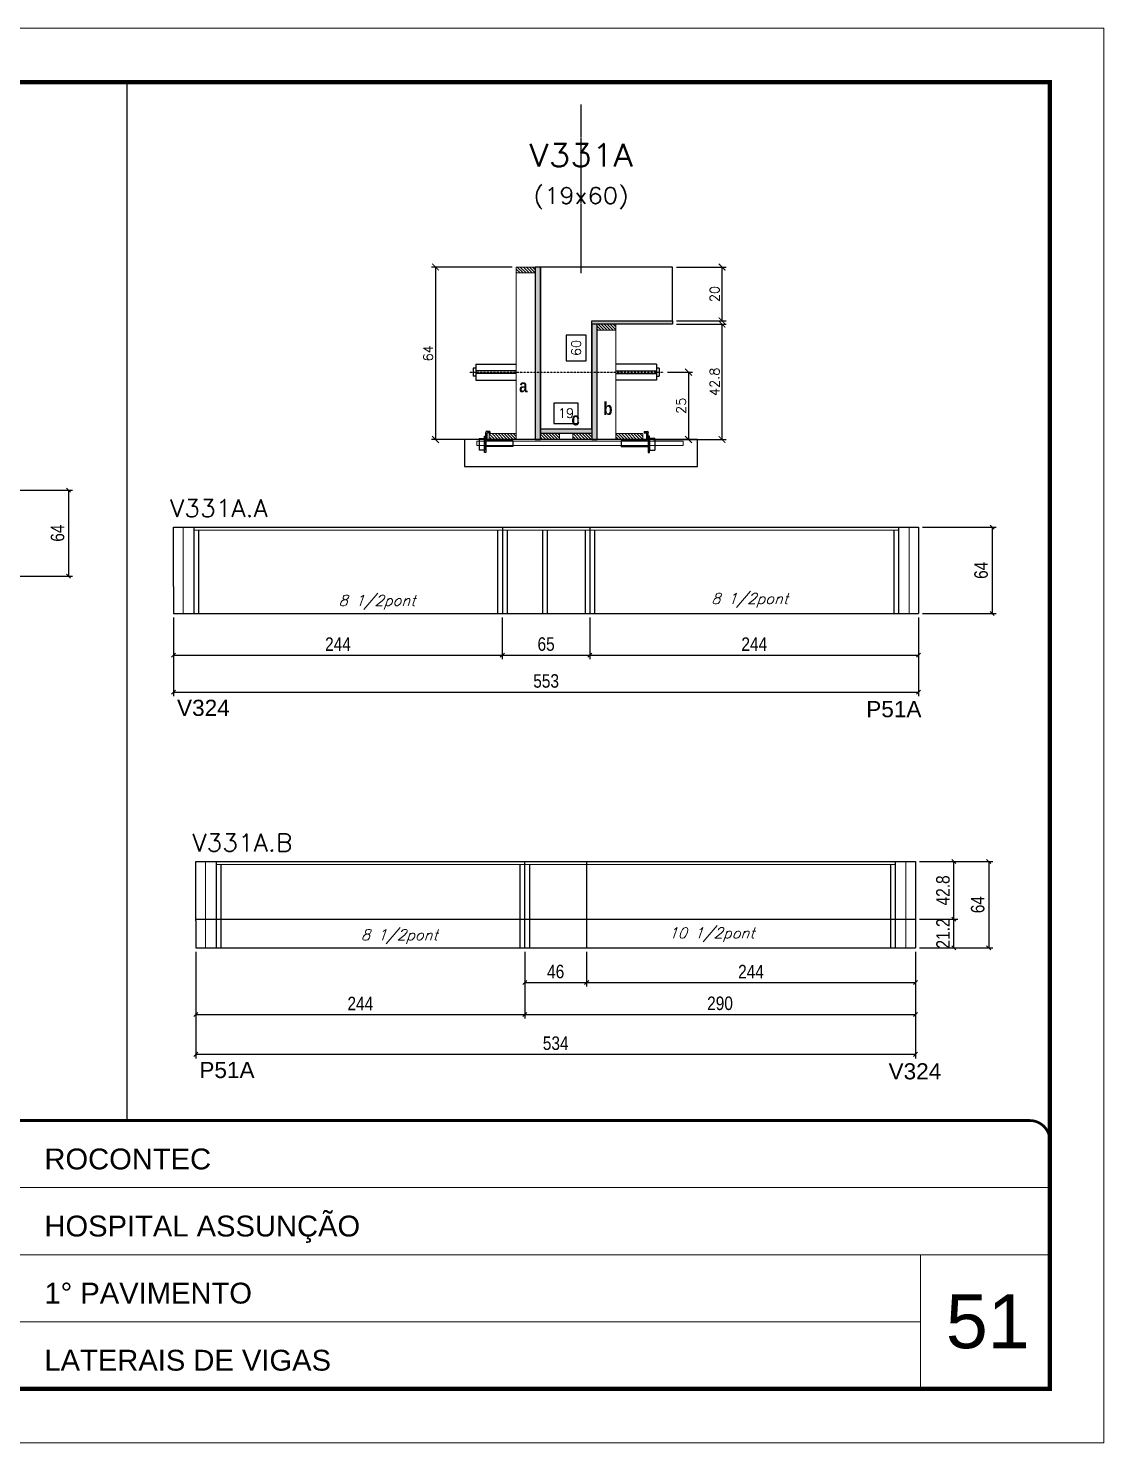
# Model space of a CAD drawing. Extents: x 137137 to 143418, y 10464 to 34486.
# Drawn here: x 140994 to 141792, y 19653 to 20703 of the extents above; entities that cross this region are included whole.
import ezdxf
from ezdxf.enums import TextEntityAlignment as Align

# ---------------------------------------------------------------- set-up
doc = ezdxf.new("R2010")
doc.units = 0
for name, pattern in [('CONTINUO', [0]), ('DASHED', [0.75, 0.5, -0.25]), ('HIDDEN', [0.375, 0.25, -0.125])]:
    doc.linetypes.add(name, pattern=pattern)
for name, color, linetype in [('5', 5, 'Continuous'), ('barrote', 251, 'Continuous'), ('COTA', 241, 'Continuous'), ('Cota Seção (2x)', 4, 'Continuous'), ('detalhes', 4, 'Continuous'), ('Painéis', 200, 'Continuous'), ('presilha', 1, 'Continuous'), ('SARR_3.5x7', 81, 'Continuous'), ('TENSOR', 3, 'Continuous'), ('texto', 7, 'Continuous'), ('Texto de Titulo', 7, 'Continuous'), ('Texto Qtd Sarr', 242, 'Continuous')]:
    doc.layers.add(name, color=color, linetype=linetype)
for name, color, linetype, lineweight in [('CARIMBO', 255, 'Continuous', 9), ('CONCRETO', 251, 'Continuous', 25), ('Folhas', 255, 'Continuous', 9), ('Hachura', 251, 'Continuous', 9), ('Madeira', 126, 'Continuous', 18), ('Sarr 2.2x7', 40, 'Continuous', 9), ('SARRAFO DE PRESSAO', 251, 'DASHED', 9), ('SCO-___-LAJ', 2, 'Continuous', 0), ('Texto Seção', 7, 'Continuous', 15)]:
    doc.layers.add(name, color=color, linetype=linetype, lineweight=lineweight)
doc.styles.add('ARIAL', font='arial.ttf')
doc.styles.add('COTA TECNICA', font='techl___.ttf', dxfattribs={"height": 10})
doc.styles.add('REGUA-120', font='ROMANS.shx', dxfattribs={"height": 15})
doc.styles.add('Romans', font='romans.shx')
doc.styles.get("Standard").update_dxf_attribs({"font": 'arial.ttf'})
doc.styles.add('TECNICA', font='techb___.ttf', dxfattribs={"height": 10})
doc.dimstyles.new('Cota Seção (2x)', dxfattribs={"dimtxt": 7, "dimasz": 5, "dimexe": 3, "dimexo": 3, "dimgap": 2, "dimtad": 3, "dimdec": 1, "dimlfac": 0.5, "dimzin": 12, "dimdsep": 46, "dimtxsty": 'Romans', "dimblk": 'ARCHTICK', "dimcen": 0, "dimclrd": 4, "dimclre": 4, "dimclrt": 1, "dimadec": 1, "dimazin": 3, "dimtfac": 1, "dimtdec": 1, "dimtmove": 0, "dimatfit": 3, "dimldrblk": 'OBLIQUE', "dimfxl": 1, "dimtolj": 1, "dimtzin": 12, "dimarcsym": 0})
doc.dimstyles.new('Cota Seção interna', dxfattribs={"dimtxt": 7, "dimasz": 6, "dimexe": 0.18, "dimexo": 2, "dimgap": -4, "dimtad": 3, "dimdec": 1, "dimlfac": 0.5, "dimzin": 12, "dimdsep": 46, "dimtxsty": 'Romans', "dimblk": 'ARCHTICK', "dimcen": 0.09, "dimse1": 1, "dimse2": 1, "dimsd1": 1, "dimsd2": 1, "dimclrd": 180, "dimclre": 5, "dimclrt": 1, "dimadec": 0, "dimazin": 3, "dimtfac": 1, "dimtdec": 1, "dimtofl": 0, "dimtmove": 0, "dimatfit": 3, "dimldrblk": 'ARCHTICK', "dimfxl": 1, "dimtolj": 1, "dimtzin": 0, "dimarcsym": 0})
doc.dimstyles.new('PAINEL', dxfattribs={"dimtxt": 10, "dimasz": 3, "dimexe": 3, "dimexo": 3, "dimgap": 3, "dimtad": 1, "dimdec": 1, "dimzin": 12, "dimdsep": 46, "dimtxsty": 'COTA TECNICA', "dimblk1": 'OBLIQUE', "dimblk2": 'OBLIQUE', "dimsah": 1, "dimcen": 0.9, "dimclrd": 4, "dimclre": 4, "dimclrt": 240, "dimadec": 1, "dimazin": 3, "dimtfac": 1, "dimtdec": 1, "dimtmove": 0, "dimatfit": 3, "dimfxl": 1, "dimtolj": 1, "dimtzin": 12, "dimarcsym": 0})

# ---------------------------------------------------------------- blocks, each defined once
blk = doc.blocks.new('9999999999')
at = {"color": 30, "linetype": 'CONTINUO'}
for p, q in [((98564.6, 34379.6), (99584, 34379.6)), ((98564.6, 34329.8), (99488, 34329.8)), ((99584, 34329.8), (99488, 34329.8)), ((99488, 34329.8), (99488, 34230.2)), ((98564.6, 34280), (99488, 34280))]:
    blk.add_line(p, q, dxfattribs=at)
at = {"color": 30, "linetype": 'CONTINUO', "const_width": 2}
blk.add_lwpolyline([(99584, 34230.2), (99584, 34414.4, 0.414214), (99569, 34429.4), (98229, 34429.4, 0.414214), (98214, 34414.4), (98214, 34245.2, 0.414214), (98229, 34230.2), (99584, 34230.2)], format="xyb", dxfattribs=at)
at = {"layer": 'Folhas'}
blk.add_lwpolyline([(98139, 34190.2), (99624, 34190.2), (99624, 35240.2), (98139, 35240.2)], close=True, dxfattribs=at)
at = {"layer": 'Folhas', "color": 30, "const_width": 3}
blk.add_lwpolyline([(98214, 34230.2), (99584, 34230.2), (99584, 35200.2), (98214, 35200.2)], close=True, dxfattribs=at)
at = {"color": 7, "linetype": 'Continuous', "ltscale": 5, "style": 'ARIAL'}
for s, height, p in [('ROCONTEC', 15.48, (98837.7, 34393.1)), ('HOSPITAL ASSUNÇÃO', 15.483, (98837.7, 34343.3)), ('1° PAVIMENTO', 15.483, (98837.7, 34293.5)), ('LATERAIS DE VIGAS', 15.483, (98837.7, 34243.7))]:
    blk.add_text(s, height=height, dxfattribs=at).set_placement(p)
blk = doc.blocks.new('_Oblique')
at = {"color": 0, "linetype": 'ByBlock', "lineweight": -2}
blk.add_line((-0.5, -0.5), (0.5, 0.5), dxfattribs=at)
blk = doc.blocks.new('*D1456')
at = {"layer": 'COTA', "color": 4, "lineweight": -2, "ltscale": 25, "transparency": 16777216}
for p, q in [((140972.4, 20360.1), (141026.9, 20360.1)), ((141023.9, 20360.1), (141023.9, 20296.1)), ((140972.4, 20296.1), (141026.9, 20296.1))]:
    blk.add_line(p, q, dxfattribs=at)
at = {"layer": 'Defpoints', "color": 0, "ltscale": 25, "transparency": 16777216}
for p in [(140969.4, 20360.1), (140969.4, 20296.1), (141023.9, 20296.1)]:
    blk.add_point(p, dxfattribs=at)
at = {"layer": 'COTA', "color": 4, "lineweight": -2, "ltscale": 25, "transparency": 16777216, "xscale": 3, "yscale": 3, "zscale": 3}
for p, rotation in [((141023.9, 20360.1), 90), ((141023.9, 20296.1), 270)]:
    blk.add_blockref('_Oblique', p, dxfattribs=dict(at, rotation=rotation))
at = {"layer": 'COTA', "color": 240, "ltscale": 25, "transparency": 16777216, "insert": (141015.8, 20328.1), "char_height": 10, "attachment_point": 5, "rotation": 90, "style": 'COTA TECNICA'}
blk.add_mtext('\\A1;64', dxfattribs=at)
blk = doc.blocks.new('_ArchTick')
at = {"color": 0, "linetype": 'ByBlock', "const_width": 0.15}
blk.add_lwpolyline([(-0.5, -0.5), (0.5, 0.5)], dxfattribs=at)
blk = doc.blocks.new('*D1435')
at = {"layer": 'COTA', "color": 4, "lineweight": -2, "transparency": 16777216}
for p, q in [((141475.2, 20483.2), (141512, 20483.2)), ((141509, 20397.6), (141509, 20483.2)), ((141457.6, 20397.6), (141512, 20397.6))]:
    blk.add_line(p, q, dxfattribs=at)
at = {"layer": 'Defpoints', "color": 0, "transparency": 16777216}
for p in [(141472.2, 20483.2), (141509, 20483.2), (141454.6, 20397.6)]:
    blk.add_point(p, dxfattribs=at)
at = {"layer": 'COTA', "color": 4, "lineweight": -2, "transparency": 16777216, "xscale": 5, "yscale": 5, "zscale": 5}
for p, rotation in [((141509, 20483.2), 90), ((141509, 20397.6), 270)]:
    blk.add_blockref('_ArchTick', p, dxfattribs=dict(at, rotation=rotation))
at = {"layer": 'COTA', "color": 1, "transparency": 16777216, "insert": (141503.5, 20440.4), "char_height": 7, "attachment_point": 5, "rotation": 90, "style": 'Romans'}
blk.add_mtext('\\A1;42.8', dxfattribs=at)
blk = doc.blocks.new('*D1436')
at = {"layer": 'COTA', "color": 4, "lineweight": -2, "transparency": 16777216}
for p, q in [((141475.2, 20525.6), (141512, 20525.6)), ((141509, 20485.6), (141509, 20525.6)), ((141475.2, 20485.6), (141512, 20485.6))]:
    blk.add_line(p, q, dxfattribs=at)
at = {"layer": 'Defpoints', "color": 0, "transparency": 16777216}
for p in [(141472.2, 20525.6), (141509, 20525.6), (141472.2, 20485.6)]:
    blk.add_point(p, dxfattribs=at)
at = {"layer": 'COTA', "color": 4, "lineweight": -2, "transparency": 16777216, "xscale": 5, "yscale": 5, "zscale": 5}
for p, rotation in [((141509, 20525.6), 90), ((141509, 20485.6), 270)]:
    blk.add_blockref('_ArchTick', p, dxfattribs=dict(at, rotation=rotation))
at = {"layer": 'COTA', "color": 1, "transparency": 16777216, "insert": (141503.5, 20505.6), "char_height": 7, "attachment_point": 5, "rotation": 90, "style": 'Romans'}
blk.add_mtext('\\A1;20', dxfattribs=at)
blk = doc.blocks.new('*D1437')
at = {"layer": 'Cota Seção (2x)', "color": 180, "lineweight": -2, "transparency": 16777216}
for p, q in [((141408.2, 20475.1), (141393.2, 20475.1)), ((141393.2, 20475.1), (141393.2, 20456.1)), ((141408.2, 20456.1), (141408.2, 20475.1)), ((141393.2, 20456.1), (141408.2, 20456.1))]:
    blk.add_line(p, q, dxfattribs=at)
at = {"layer": 'Defpoints', "color": 0, "transparency": 16777216}
for p in [(141412.2, 20525.6), (141412.2, 20525.6), (141412.2, 20405.6)]:
    blk.add_point(p, dxfattribs=at)
at = {"layer": 'Cota Seção (2x)', "color": 1, "transparency": 16777216, "insert": (141400.7, 20465.6), "char_height": 7, "attachment_point": 5, "rotation": 90, "style": 'Romans'}
blk.add_mtext('\\A1;60', dxfattribs=at)
blk = doc.blocks.new('PRESILHA METÁLICA 1')
at = {"layer": 'presilha'}
for p, q in [((7.5, 10.6), (7.5, 19.9)), ((12, 21), (8.6, 21)), ((9, 11.6), (9, 18.9)), ((12, 19.5), (9.6, 19.5)), ((12, 21), (12, 19.5)), ((0, 13), (6, 13)), ((0, 13), (0, 0)), ((6, 0), (0, 0)), ((6, 15.5), (7.5, 15.5)), ((6, -2.5), (6, 15.5)), ((6, 13), (6, 0)), ((7.5, 15.5), (7.5, -2.5)), ((37.5, 4.1), (7.5, 4.1)), ((37.5, 11), (9.6, 11)), ((37.5, 11), (37.5, 4.1)), ((7.5, -2.5), (6, -2.5))]:
    blk.add_line(p, q, dxfattribs=at)
for centre, radius, start, end in [((8.6, 19.9), 1.14, 90, 180), ((9.6, 18.9), 0.57, 90, 180), ((9.6, 11.6), 0.57, 180, 270)]:
    blk.add_arc(centre, radius, start, end, dxfattribs=at)
blk = doc.blocks.new('*D1438')
at = {"layer": 'Cota Seção (2x)', "color": 180, "lineweight": -2, "transparency": 16777216}
for p, q in [((141402.2, 20424.6), (141384.2, 20424.6)), ((141384.2, 20424.6), (141384.2, 20409.6)), ((141402.2, 20409.6), (141402.2, 20424.6)), ((141384.2, 20409.6), (141402.2, 20409.6))]:
    blk.add_line(p, q, dxfattribs=at)
at = {"layer": 'Defpoints', "color": 0, "transparency": 16777216}
for p in [(141412.2, 20405.6), (141374.2, 20397.6), (141412.2, 20397.6)]:
    blk.add_point(p, dxfattribs=at)
at = {"layer": 'Cota Seção (2x)', "color": 1, "transparency": 16777216, "insert": (141393.2, 20417.1), "char_height": 7, "attachment_point": 5, "style": 'Romans'}
blk.add_mtext('\\A1;19', dxfattribs=at)
blk = doc.blocks.new('*D1439')
at = {"layer": 'COTA', "color": 4, "lineweight": -2, "transparency": 16777216}
for p, q in [((141353.2, 20525.6), (141293.3, 20525.6)), ((141296.3, 20525.6), (141296.3, 20397.6)), ((141353.2, 20397.6), (141293.3, 20397.6))]:
    blk.add_line(p, q, dxfattribs=at)
at = {"layer": 'Defpoints', "color": 0, "transparency": 16777216}
for p in [(141356.2, 20525.6), (141296.3, 20397.6), (141356.2, 20397.6)]:
    blk.add_point(p, dxfattribs=at)
at = {"layer": 'COTA', "color": 4, "lineweight": -2, "transparency": 16777216, "xscale": 5, "yscale": 5, "zscale": 5}
for p, rotation in [((141296.3, 20525.6), 90), ((141296.3, 20397.6), 270)]:
    blk.add_blockref('_ArchTick', p, dxfattribs=dict(at, rotation=rotation))
at = {"layer": 'COTA', "color": 1, "transparency": 16777216, "insert": (141290.8, 20461.6), "char_height": 7, "attachment_point": 5, "rotation": 90, "style": 'Romans'}
blk.add_mtext('\\A1;64', dxfattribs=at)
blk = doc.blocks.new('*D1440')
at = {"layer": 'COTA', "color": 4, "lineweight": -2, "transparency": 16777216}
for p, q in [((141468.5, 20447.6), (141487.1, 20447.6)), ((141484.1, 20447.6), (141484.1, 20397.6)), ((141468.5, 20397.6), (141487.1, 20397.6))]:
    blk.add_line(p, q, dxfattribs=at)
at = {"layer": 'Defpoints', "color": 0, "transparency": 16777216}
for p in [(141465.5, 20447.6), (141465.5, 20397.6), (141484.1, 20397.6)]:
    blk.add_point(p, dxfattribs=at)
at = {"layer": 'COTA', "color": 4, "lineweight": -2, "transparency": 16777216, "xscale": 5, "yscale": 5, "zscale": 5}
for p, rotation in [((141484.1, 20447.6), 90), ((141484.1, 20397.6), 270)]:
    blk.add_blockref('_ArchTick', p, dxfattribs=dict(at, rotation=rotation))
at = {"layer": 'COTA', "color": 1, "transparency": 16777216, "insert": (141478.6, 20422.6), "char_height": 7, "attachment_point": 5, "rotation": 90, "style": 'Romans'}
blk.add_mtext('\\A1;25', dxfattribs=at)
blk = doc.blocks.new('titulo1')
at = {"layer": 'Defpoints', "color": 252, "linetype": 'HIDDEN', "ltscale": 2}
blk.add_line((0, 0), (0, 125), dxfattribs=at)
at = {"layer": 'Defpoints', "style": 'Romans', "oblique": 15}
blk.add_attdef('FOLHA', text='', height=10, dxfattribs=at).set_placement((0, 15.6), align=Align.MIDDLE_CENTER)
at = {"layer": 'Texto Qtd Sarr', "color": 3, "style": 'Romans', "oblique": 15}
for tag, height, p in [('TITULO', 17, (0, 71.4)), ('SEÇÃO', 12, (0, 41.5))]:
    blk.add_attdef(tag, text='', height=height, dxfattribs=at).set_placement(p, align=Align.MIDDLE_CENTER)
blk = doc.blocks.new('*D1447')
at = {"layer": 'COTA', "color": 4, "lineweight": -2, "ltscale": 25, "transparency": 16777216}
for p, q in [((141101.9, 20265.5), (141101.9, 20234.6)), ((141345.9, 20265.5), (141345.9, 20234.6)), ((141101.9, 20237.6), (141345.9, 20237.6))]:
    blk.add_line(p, q, dxfattribs=at)
at = {"layer": 'Defpoints', "color": 0, "ltscale": 25, "transparency": 16777216}
for p in [(141101.9, 20268.5), (141345.9, 20268.5), (141345.9, 20237.6)]:
    blk.add_point(p, dxfattribs=at)
at = {"layer": 'COTA', "color": 4, "lineweight": -2, "ltscale": 25, "transparency": 16777216, "xscale": 3, "yscale": 3, "zscale": 3, "rotation": 180}
blk.add_blockref('_Oblique', (141101.9, 20237.6), dxfattribs=at)
at = {"layer": 'COTA', "color": 4, "lineweight": -2, "ltscale": 25, "transparency": 16777216, "xscale": 3, "yscale": 3, "zscale": 3}
blk.add_blockref('_Oblique', (141345.9, 20237.6), dxfattribs=at)
at = {"layer": 'COTA', "color": 240, "ltscale": 25, "transparency": 16777216, "insert": (141223.9, 20245.7), "char_height": 10, "attachment_point": 5, "style": 'COTA TECNICA'}
blk.add_mtext('\\A1;244', dxfattribs=at)
blk = doc.blocks.new('*D1448')
at = {"layer": 'COTA', "color": 4, "lineweight": -2, "ltscale": 25, "transparency": 16777216}
for p, q in [((141410.9, 20265.5), (141410.9, 20234.6)), ((141654.9, 20265.5), (141654.9, 20234.6)), ((141410.9, 20237.6), (141654.9, 20237.6))]:
    blk.add_line(p, q, dxfattribs=at)
at = {"layer": 'Defpoints', "color": 0, "ltscale": 25, "transparency": 16777216}
for p in [(141410.9, 20268.5), (141654.9, 20268.5), (141654.9, 20237.6)]:
    blk.add_point(p, dxfattribs=at)
at = {"layer": 'COTA', "color": 4, "lineweight": -2, "ltscale": 25, "transparency": 16777216, "xscale": 3, "yscale": 3, "zscale": 3, "rotation": 180}
blk.add_blockref('_Oblique', (141410.9, 20237.6), dxfattribs=at)
at = {"layer": 'COTA', "color": 4, "lineweight": -2, "ltscale": 25, "transparency": 16777216, "xscale": 3, "yscale": 3, "zscale": 3}
blk.add_blockref('_Oblique', (141654.9, 20237.6), dxfattribs=at)
at = {"layer": 'COTA', "color": 240, "ltscale": 25, "transparency": 16777216, "insert": (141532.9, 20245.7), "char_height": 10, "attachment_point": 5, "style": 'COTA TECNICA'}
blk.add_mtext('\\A1;244', dxfattribs=at)
blk = doc.blocks.new('*D1449')
at = {"layer": 'COTA', "color": 4, "lineweight": -2, "ltscale": 25, "transparency": 16777216}
for p, q in [((141657.9, 20332.5), (141712.4, 20332.5)), ((141709.4, 20332.5), (141709.4, 20268.5)), ((141657.9, 20268.5), (141712.4, 20268.5))]:
    blk.add_line(p, q, dxfattribs=at)
at = {"layer": 'Defpoints', "color": 0, "ltscale": 25, "transparency": 16777216}
for p in [(141654.9, 20332.5), (141654.9, 20268.5), (141709.4, 20268.5)]:
    blk.add_point(p, dxfattribs=at)
at = {"layer": 'COTA', "color": 4, "lineweight": -2, "ltscale": 25, "transparency": 16777216, "xscale": 3, "yscale": 3, "zscale": 3}
for p, rotation in [((141709.4, 20332.5), 90), ((141709.4, 20268.5), 270)]:
    blk.add_blockref('_Oblique', p, dxfattribs=dict(at, rotation=rotation))
at = {"layer": 'COTA', "color": 240, "ltscale": 25, "transparency": 16777216, "insert": (141701.3, 20300.5), "char_height": 10, "attachment_point": 5, "rotation": 90, "style": 'COTA TECNICA'}
blk.add_mtext('\\A1;64', dxfattribs=at)
blk = doc.blocks.new('*D1430')
at = {"layer": 'COTA', "color": 4, "lineweight": -2, "ltscale": 25, "transparency": 16777216}
for p, q in [((141101.9, 20265.5), (141101.9, 20207)), ((141654.9, 20265.5), (141654.9, 20207)), ((141101.9, 20210), (141654.9, 20210))]:
    blk.add_line(p, q, dxfattribs=at)
at = {"layer": 'Defpoints', "color": 0, "ltscale": 25, "transparency": 16777216}
for p in [(141101.9, 20268.5), (141654.9, 20268.5), (141654.9, 20210)]:
    blk.add_point(p, dxfattribs=at)
at = {"layer": 'COTA', "color": 4, "lineweight": -2, "ltscale": 25, "transparency": 16777216, "xscale": 3, "yscale": 3, "zscale": 3, "rotation": 180}
blk.add_blockref('_Oblique', (141101.9, 20210), dxfattribs=at)
at = {"layer": 'COTA', "color": 4, "lineweight": -2, "ltscale": 25, "transparency": 16777216, "xscale": 3, "yscale": 3, "zscale": 3}
blk.add_blockref('_Oblique', (141654.9, 20210), dxfattribs=at)
at = {"layer": 'COTA', "color": 240, "ltscale": 25, "transparency": 16777216, "insert": (141378.4, 20218.3), "char_height": 10, "attachment_point": 5, "style": 'COTA TECNICA'}
blk.add_mtext('\\A1;553', dxfattribs=at)
blk = doc.blocks.new('*D1450')
at = {"layer": 'COTA', "color": 4, "lineweight": -2, "ltscale": 25, "transparency": 16777216}
for p, q in [((141345.9, 20265.5), (141345.9, 20234.6)), ((141410.9, 20265.5), (141410.9, 20234.6)), ((141345.9, 20237.6), (141410.9, 20237.6))]:
    blk.add_line(p, q, dxfattribs=at)
at = {"layer": 'Defpoints', "color": 0, "ltscale": 25, "transparency": 16777216}
for p in [(141345.9, 20268.5), (141410.9, 20268.5), (141410.9, 20237.6)]:
    blk.add_point(p, dxfattribs=at)
at = {"layer": 'COTA', "color": 4, "lineweight": -2, "ltscale": 25, "transparency": 16777216, "xscale": 3, "yscale": 3, "zscale": 3, "rotation": 180}
blk.add_blockref('_Oblique', (141345.9, 20237.6), dxfattribs=at)
at = {"layer": 'COTA', "color": 4, "lineweight": -2, "ltscale": 25, "transparency": 16777216, "xscale": 3, "yscale": 3, "zscale": 3}
blk.add_blockref('_Oblique', (141410.9, 20237.6), dxfattribs=at)
at = {"layer": 'COTA', "color": 240, "ltscale": 25, "transparency": 16777216, "insert": (141378.4, 20245.7), "char_height": 10, "attachment_point": 5, "style": 'COTA TECNICA'}
blk.add_mtext('\\A1;65', dxfattribs=at)
blk = doc.blocks.new('*D1451')
at = {"layer": 'COTA', "color": 4, "lineweight": -2, "ltscale": 25, "transparency": 16777216}
for p, q in [((141118.5, 20017.3), (141118.5, 19967.8)), ((141362.5, 20017.3), (141362.5, 19967.8)), ((141118.5, 19970.8), (141362.5, 19970.8))]:
    blk.add_line(p, q, dxfattribs=at)
at = {"layer": 'Defpoints', "color": 0, "ltscale": 25, "transparency": 16777216}
for p in [(141118.5, 20020.3), (141362.5, 20020.3), (141362.5, 19970.8)]:
    blk.add_point(p, dxfattribs=at)
at = {"layer": 'COTA', "color": 4, "lineweight": -2, "ltscale": 25, "transparency": 16777216, "xscale": 3, "yscale": 3, "zscale": 3, "rotation": 180}
blk.add_blockref('_Oblique', (141118.5, 19970.8), dxfattribs=at)
at = {"layer": 'COTA', "color": 4, "lineweight": -2, "ltscale": 25, "transparency": 16777216, "xscale": 3, "yscale": 3, "zscale": 3}
blk.add_blockref('_Oblique', (141362.5, 19970.8), dxfattribs=at)
at = {"layer": 'COTA', "color": 240, "ltscale": 25, "transparency": 16777216, "insert": (141240.5, 19978.9), "char_height": 10, "attachment_point": 5, "style": 'COTA TECNICA'}
blk.add_mtext('\\A1;244', dxfattribs=at)
blk = doc.blocks.new('*D1452')
at = {"layer": 'COTA', "color": 4, "lineweight": -2, "ltscale": 25, "transparency": 16777216}
for p, q in [((141408.5, 20017.3), (141408.5, 19991.5)), ((141652.5, 20017.3), (141652.5, 19991.5)), ((141408.5, 19994.5), (141652.5, 19994.5))]:
    blk.add_line(p, q, dxfattribs=at)
at = {"layer": 'Defpoints', "color": 0, "ltscale": 25, "transparency": 16777216}
for p in [(141408.5, 20020.3), (141652.5, 20020.3), (141652.5, 19994.5)]:
    blk.add_point(p, dxfattribs=at)
at = {"layer": 'COTA', "color": 4, "lineweight": -2, "ltscale": 25, "transparency": 16777216, "xscale": 3, "yscale": 3, "zscale": 3, "rotation": 180}
blk.add_blockref('_Oblique', (141408.5, 19994.5), dxfattribs=at)
at = {"layer": 'COTA', "color": 4, "lineweight": -2, "ltscale": 25, "transparency": 16777216, "xscale": 3, "yscale": 3, "zscale": 3}
blk.add_blockref('_Oblique', (141652.5, 19994.5), dxfattribs=at)
at = {"layer": 'COTA', "color": 240, "ltscale": 25, "transparency": 16777216, "insert": (141530.5, 20002.6), "char_height": 10, "attachment_point": 5, "style": 'COTA TECNICA'}
blk.add_mtext('\\A1;244', dxfattribs=at)
blk = doc.blocks.new('*D1453')
at = {"layer": 'COTA', "color": 4, "lineweight": -2, "ltscale": 25, "transparency": 16777216}
for p, q in [((141655.5, 20084.3), (141709.9, 20084.3)), ((141706.9, 20084.3), (141706.9, 20020.3)), ((141655.5, 20020.3), (141709.9, 20020.3))]:
    blk.add_line(p, q, dxfattribs=at)
at = {"layer": 'Defpoints', "color": 0, "ltscale": 25, "transparency": 16777216}
for p in [(141652.5, 20084.3), (141652.5, 20020.3), (141706.9, 20020.3)]:
    blk.add_point(p, dxfattribs=at)
at = {"layer": 'COTA', "color": 4, "lineweight": -2, "ltscale": 25, "transparency": 16777216, "xscale": 3, "yscale": 3, "zscale": 3}
for p, rotation in [((141706.9, 20084.3), 90), ((141706.9, 20020.3), 270)]:
    blk.add_blockref('_Oblique', p, dxfattribs=dict(at, rotation=rotation))
at = {"layer": 'COTA', "color": 240, "ltscale": 25, "transparency": 16777216, "insert": (141698.8, 20052.3), "char_height": 10, "attachment_point": 5, "rotation": 90, "style": 'COTA TECNICA'}
blk.add_mtext('\\A1;64', dxfattribs=at)
blk = doc.blocks.new('*D1431')
at = {"layer": 'COTA', "color": 4, "lineweight": -2, "ltscale": 25, "transparency": 16777216}
for p, q in [((141118.5, 20017.3), (141118.5, 19938.2)), ((141652.5, 20017.3), (141652.5, 19938.2)), ((141118.5, 19941.2), (141652.5, 19941.2))]:
    blk.add_line(p, q, dxfattribs=at)
at = {"layer": 'Defpoints', "color": 0, "ltscale": 25, "transparency": 16777216}
for p in [(141118.5, 20020.3), (141652.5, 20020.3), (141652.5, 19941.2)]:
    blk.add_point(p, dxfattribs=at)
at = {"layer": 'COTA', "color": 4, "lineweight": -2, "ltscale": 25, "transparency": 16777216, "xscale": 3, "yscale": 3, "zscale": 3, "rotation": 180}
blk.add_blockref('_Oblique', (141118.5, 19941.2), dxfattribs=at)
at = {"layer": 'COTA', "color": 4, "lineweight": -2, "ltscale": 25, "transparency": 16777216, "xscale": 3, "yscale": 3, "zscale": 3}
blk.add_blockref('_Oblique', (141652.5, 19941.2), dxfattribs=at)
at = {"layer": 'COTA', "color": 240, "ltscale": 25, "transparency": 16777216, "insert": (141385.5, 19949.4), "char_height": 10, "attachment_point": 5, "style": 'COTA TECNICA'}
blk.add_mtext('\\A1;534', dxfattribs=at)
blk = doc.blocks.new('*D1454')
at = {"layer": 'COTA', "color": 4, "lineweight": -2, "ltscale": 25, "transparency": 16777216}
for p, q in [((141362.5, 20017.3), (141362.5, 19991.5)), ((141408.5, 20017.3), (141408.5, 19991.5)), ((141362.5, 19994.5), (141408.5, 19994.5))]:
    blk.add_line(p, q, dxfattribs=at)
at = {"layer": 'Defpoints', "color": 0, "ltscale": 25, "transparency": 16777216}
for p in [(141362.5, 20020.3), (141408.5, 20020.3), (141408.5, 19994.5)]:
    blk.add_point(p, dxfattribs=at)
at = {"layer": 'COTA', "color": 4, "lineweight": -2, "ltscale": 25, "transparency": 16777216, "xscale": 3, "yscale": 3, "zscale": 3, "rotation": 180}
blk.add_blockref('_Oblique', (141362.5, 19994.5), dxfattribs=at)
at = {"layer": 'COTA', "color": 4, "lineweight": -2, "ltscale": 25, "transparency": 16777216, "xscale": 3, "yscale": 3, "zscale": 3}
blk.add_blockref('_Oblique', (141408.5, 19994.5), dxfattribs=at)
at = {"layer": 'COTA', "color": 240, "ltscale": 25, "transparency": 16777216, "insert": (141385.5, 20002.6), "char_height": 10, "attachment_point": 5, "style": 'COTA TECNICA'}
blk.add_mtext('\\A1;46', dxfattribs=at)
blk = doc.blocks.new('*D1432')
at = {"layer": 'COTA', "color": 4, "lineweight": -2, "ltscale": 25, "transparency": 16777216}
for p, q in [((141362.5, 20017.3), (141362.5, 19967.8)), ((141652.5, 20017.3), (141652.5, 19967.8)), ((141362.5, 19970.8), (141652.5, 19970.8))]:
    blk.add_line(p, q, dxfattribs=at)
at = {"layer": 'Defpoints', "color": 0, "ltscale": 25, "transparency": 16777216}
for p in [(141362.5, 20020.3), (141652.5, 20020.3), (141652.5, 19970.8)]:
    blk.add_point(p, dxfattribs=at)
at = {"layer": 'COTA', "color": 4, "lineweight": -2, "ltscale": 25, "transparency": 16777216, "xscale": 3, "yscale": 3, "zscale": 3, "rotation": 180}
blk.add_blockref('_Oblique', (141362.5, 19970.8), dxfattribs=at)
at = {"layer": 'COTA', "color": 4, "lineweight": -2, "ltscale": 25, "transparency": 16777216, "xscale": 3, "yscale": 3, "zscale": 3}
blk.add_blockref('_Oblique', (141652.5, 19970.8), dxfattribs=at)
at = {"layer": 'COTA', "color": 240, "ltscale": 25, "transparency": 16777216, "insert": (141507.5, 19979), "char_height": 10, "attachment_point": 5, "style": 'COTA TECNICA'}
blk.add_mtext('\\A1;290', dxfattribs=at)
blk = doc.blocks.new('*D2139')
at = {"layer": 'COTA', "color": 4, "lineweight": -2, "ltscale": 25, "transparency": 16777216}
for p, q in [((141655.5, 20084.3), (141684.1, 20084.3)), ((141681.1, 20041.5), (141681.1, 20084.3)), ((141655.5, 20041.5), (141684.1, 20041.5))]:
    blk.add_line(p, q, dxfattribs=at)
at = {"layer": 'Defpoints', "color": 0, "ltscale": 25, "transparency": 16777216}
for p in [(141652.5, 20084.3), (141681.1, 20084.3), (141652.5, 20041.5)]:
    blk.add_point(p, dxfattribs=at)
at = {"layer": 'COTA', "color": 4, "lineweight": -2, "ltscale": 25, "transparency": 16777216, "xscale": 3, "yscale": 3, "zscale": 3}
for p, rotation in [((141681.1, 20084.3), 90), ((141681.1, 20041.5), 270)]:
    blk.add_blockref('_Oblique', p, dxfattribs=dict(at, rotation=rotation))
at = {"layer": 'COTA', "color": 240, "ltscale": 25, "transparency": 16777216, "insert": (141673, 20062.9), "char_height": 10, "attachment_point": 5, "rotation": 90, "style": 'COTA TECNICA'}
blk.add_mtext('\\A1;42.8', dxfattribs=at)
blk = doc.blocks.new('*D2140')
at = {"layer": 'COTA', "color": 4, "lineweight": -2, "ltscale": 25, "transparency": 16777216}
for p, q in [((141655.5, 20041.5), (141684.1, 20041.5)), ((141681.1, 20020.3), (141681.1, 20041.5)), ((141655.5, 20020.3), (141684.1, 20020.3))]:
    blk.add_line(p, q, dxfattribs=at)
at = {"layer": 'Defpoints', "color": 0, "ltscale": 25, "transparency": 16777216}
for p in [(141652.5, 20041.5), (141681.1, 20041.5), (141652.5, 20020.3)]:
    blk.add_point(p, dxfattribs=at)
at = {"layer": 'COTA', "color": 4, "lineweight": -2, "ltscale": 25, "transparency": 16777216, "xscale": 3, "yscale": 3, "zscale": 3}
for p, rotation in [((141681.1, 20041.5), 90), ((141681.1, 20020.3), 270)]:
    blk.add_blockref('_Oblique', p, dxfattribs=dict(at, rotation=rotation))
at = {"layer": 'COTA', "color": 240, "ltscale": 25, "transparency": 16777216, "insert": (141673, 20030.9), "char_height": 10, "attachment_point": 5, "rotation": 90, "style": 'COTA TECNICA'}
blk.add_mtext('\\A1;21.2', dxfattribs=at)

msp = doc.modelspace()

# ---------------------------------------------------------------- hatches: boundary and pattern name
at = {"layer": 'Hachura'}
h = msp.add_hatch(dxfattribs=at)
h.set_pattern_fill('ANSI31', color=256, scale=0.5, angle=270, style=0)
h.set_pattern_definition([(315, (164262.0553, 12217.9755), (1.12253202, 1.12253202), [])])
h.paths.add_polyline_path([(141356.24, 20521.22), (141356.24, 20525.62), (141370.24, 20525.62), (141370.24, 20521.22)])
h = msp.add_hatch(color=256, dxfattribs=at)
h.dxf.hatch_style = 1
h.paths.add_polyline_path([(141374.24, 20525.62), (141370.24, 20525.62), (141370.24, 20397.62), (141374.24, 20397.62)])
h = msp.add_hatch(color=256, dxfattribs=at)
h.dxf.hatch_style = 1
h.paths.add_polyline_path([(141412.24, 20483.22), (141412.24, 20485.62), (141472.24, 20485.62), (141472.24, 20483.22)])
h = msp.add_hatch(color=256, dxfattribs=at)
h.dxf.hatch_style = 1
h.paths.add_polyline_path([(141416.24, 20483.22), (141412.24, 20483.22), (141412.24, 20397.62), (141416.24, 20397.62)])
h = msp.add_hatch(dxfattribs=at)
h.set_pattern_fill('ANSI31', color=256, scale=0.5, angle=270, style=0)
h.set_pattern_definition([(315, (164322.0553, 12175.5755), (1.12253202, 1.12253202), [])])
h.paths.add_polyline_path([(141416.24, 20478.82), (141416.24, 20483.22), (141430.24, 20483.22), (141430.24, 20478.82)])
h = msp.add_hatch(dxfattribs=at)
h.set_pattern_fill('ANSI31', color=256, scale=0.5, angle=270, style=0)
h.set_pattern_definition([(315, (164228.0553, 12167.9755), (1.12253202, 1.12253202), [])])
h.paths.add_polyline_path([(141356.24, 20397.62), (141356.24, 20402.02), (141336.24, 20402.02), (141336.24, 20397.62)])
h = msp.add_hatch(color=256, dxfattribs=at)
h.dxf.hatch_style = 1
h.paths.add_polyline_path([(141374.24, 20402.02), (141374.24, 20405.62), (141412.24, 20405.62), (141412.24, 20402.02)])
h = msp.add_hatch(dxfattribs=at)
h.set_pattern_fill('ANSI31', color=256, scale=0.5, angle=270, style=0)
h.set_pattern_definition([(315, (164330.8574, 12167.9755), (1.12253202, 1.12253202), [])])
h.paths.add_polyline_path([(141374.24, 20397.62), (141374.24, 20402.02), (141388.24, 20402.02), (141388.24, 20397.62)])
h = msp.add_hatch(dxfattribs=at)
h.set_pattern_fill('ANSI31', color=256, scale=0.5, angle=270, style=0)
h.set_pattern_definition([(315, (164330.8553, 12167.9755), (1.12253202, 1.12253202), [])])
h.paths.add_polyline_path([(141412.24, 20397.62), (141412.24, 20402.02), (141398.24, 20402.02), (141398.24, 20397.62)])
h = msp.add_hatch(dxfattribs=at)
h.set_pattern_fill('ANSI31', color=256, scale=0.5, angle=270, style=0)
h.set_pattern_definition([(315, (164322.0553, 12167.9755), (1.12253202, 1.12253202), [])])
h.paths.add_polyline_path([(141450.24, 20397.62), (141450.24, 20402.02), (141430.24, 20402.02), (141430.24, 20397.62)])

# ---------------------------------------------------------------- linework, layer by layer
at = {"ltscale": 3}
for p, q in [((141324.24, 20450.59), (141324.24, 20444.59)), ((141326.24, 20450.59), (141324.24, 20450.59)), ((141326.24, 20444.59), (141324.24, 20444.59)), ((141326.24, 20453.59), (141326.24, 20441.59)), ((141326.24, 20453.59), (141356.24, 20453.59)), ((141356.24, 20448.59), (141326.24, 20448.59)), ((141356.24, 20446.59), (141326.24, 20446.59)), ((141460.24, 20453.59), (141430.24, 20453.59)), ((141430.24, 20448.59), (141460.24, 20448.59)), ((141430.24, 20446.59), (141460.24, 20446.59)), ((141460.24, 20453.59), (141460.24, 20441.59)), ((141462.24, 20450.59), (141460.24, 20450.59)), ((141460.24, 20444.59), (141462.24, 20444.59)), ((141462.24, 20450.59), (141462.24, 20444.59)), ((141326.24, 20441.59), (141356.24, 20441.59)), ((141460.24, 20441.59), (141430.24, 20441.59))]:
    msp.add_line(p, q, dxfattribs=at)
at = {"layer": 'barrote'}
msp.add_lwpolyline([(141317.87, 20377.62), (141490.84, 20377.62), (141490.84, 20397.62), (141317.87, 20397.62)], close=True, dxfattribs=at)
at = {"layer": 'CONCRETO'}
msp.add_lwpolyline([(141412.24, 20485.62), (141472.24, 20485.62), (141472.24, 20525.62), (141412.24, 20525.62), (141412.24, 20525.62), (141374.24, 20525.62), (141374.24, 20402.02), (141374.24, 20402.02), (141374.24, 20405.62), (141412.24, 20405.62)], close=True, dxfattribs=at)
at = {"layer": 'COTA', "linetype": 'ByBlock'}
msp.add_line((141067.29, 20662.87), (141067.29, 19892.12), dxfattribs=at)
at = {"layer": 'Madeira'}
for points in [[(141356.24, 20521.22), (141356.24, 20525.62), (141370.24, 20525.62), (141370.24, 20521.22)], [(141356.24, 20525.62), (141370.24, 20525.62), (141370.24, 20397.62), (141356.24, 20397.62)], [(141416.24, 20478.82), (141416.24, 20483.22), (141430.24, 20483.22), (141430.24, 20478.82)], [(141416.24, 20483.22), (141430.24, 20483.22), (141430.24, 20397.62), (141416.24, 20397.62)], [(141356.24, 20397.62), (141356.24, 20402.02), (141336.24, 20402.02), (141336.24, 20397.62)], [(141374.24, 20397.62), (141374.24, 20402.02), (141388.24, 20402.02), (141388.24, 20397.62)], [(141412.24, 20397.62), (141412.24, 20402.02), (141398.24, 20402.02), (141398.24, 20397.62)], [(141450.24, 20397.62), (141450.24, 20402.02), (141430.24, 20402.02), (141430.24, 20397.62)]]:
    msp.add_lwpolyline(points, close=True, dxfattribs=at)
at = {"layer": 'Painéis'}
for p, q in [((141101.92, 20332.48), (141654.92, 20332.48)), ((141101.92, 20288.48), (141101.92, 20332.48)), ((141654.92, 20332.48), (141654.92, 20268.48)), ((141101.92, 20268.48), (141654.92, 20268.48)), ((141118.48, 20084.25), (141652.48, 20084.25)), ((141118.48, 20040.25), (141118.48, 20084.25)), ((141652.48, 20084.25), (141652.48, 20020.25)), ((141118.48, 20041.45), (141652.48, 20041.45)), ((141118.48, 20020.25), (141652.48, 20020.25))]:
    msp.add_line(p, q, dxfattribs=at)
at = {"layer": 'Painéis', "ltscale": 25}
for p, q in [((141345.92, 20332.48), (141345.92, 20268.48)), ((141410.92, 20332.48), (141410.92, 20268.48)), ((141101.92, 20288.48), (141101.92, 20268.48)), ((141362.48, 20084.25), (141362.48, 20020.25)), ((141408.48, 20084.25), (141408.48, 20020.25)), ((141118.48, 20040.25), (141118.48, 20020.25))]:
    msp.add_line(p, q, dxfattribs=at)
at = {"layer": 'Painéis'}
for points in [[(141374.24, 20525.62), (141370.24, 20525.62), (141370.24, 20397.62), (141374.24, 20397.62)], [(141412.24, 20483.22), (141412.24, 20485.62), (141472.24, 20485.62), (141472.24, 20483.22)], [(141416.24, 20483.22), (141412.24, 20483.22), (141412.24, 20397.62), (141416.24, 20397.62)], [(141374.24, 20402.02), (141374.24, 20405.62), (141412.24, 20405.62), (141412.24, 20402.02)]]:
    msp.add_lwpolyline(points, close=True, dxfattribs=at)
at = {"layer": 'Sarr 2.2x7'}
for p, q in [((141108.92, 20268.48), (141108.92, 20332.48)), ((141116.92, 20330.28), (141345.92, 20330.28)), ((141345.92, 20330.28), (141410.92, 20330.28)), ((141410.92, 20330.28), (141639.92, 20330.28)), ((141647.92, 20332.48), (141647.92, 20268.48)), ((141125.48, 20020.25), (141125.48, 20084.25)), ((141133.48, 20082.05), (141362.48, 20082.05)), ((141362.48, 20082.05), (141637.48, 20082.05)), ((141645.48, 20084.25), (141645.48, 20020.25))]:
    msp.add_line(p, q, dxfattribs=at)
at = {"layer": 'SARR_3.5x7'}
for p, q in [((141116.92, 20332.48), (141116.92, 20268.48)), ((141120.42, 20330.28), (141120.42, 20268.48)), ((141342.42, 20330.28), (141342.42, 20268.48)), ((141349.42, 20330.28), (141349.42, 20268.48)), ((141375.79, 20330.28), (141375.79, 20268.48)), ((141379.29, 20330.28), (141379.29, 20268.48)), ((141407.42, 20330.28), (141407.42, 20268.48)), ((141414.42, 20330.28), (141414.42, 20268.48)), ((141636.42, 20330.28), (141636.42, 20268.48)), ((141639.92, 20332.48), (141639.92, 20268.48)), ((141133.48, 20084.25), (141133.48, 20020.25)), ((141136.98, 20082.05), (141136.98, 20020.25)), ((141358.98, 20082.05), (141358.98, 20020.25)), ((141365.98, 20082.05), (141365.98, 20020.25)), ((141633.98, 20082.05), (141633.98, 20020.25)), ((141637.48, 20084.25), (141637.48, 20020.25))]:
    msp.add_line(p, q, dxfattribs=at)
at = {"layer": 'SCO-___-LAJ', "color": 1}
msp.add_lwpolyline([(141326.87, 20396.29), (141480.18, 20396.29), (141480.18, 20393.09), (141326.87, 20393.09)], close=True, dxfattribs=at)
at = {"layer": 'TENSOR', "linetype": 'HIDDEN', "ltscale": 0.5}
msp.add_line((141321.24, 20447.59), (141465.54, 20447.59), dxfattribs=at)

# ---------------------------------------------------------------- block references
at = {"layer": 'presilha', "yscale": 0.6666666666666666, "zscale": 0.6666666666666666}
for p, xscale in [((141328.66, 20389.65), 0.6666666666666666), ((141459.1, 20389.65), -0.6666666666666666)]:
    msp.add_blockref('PRESILHA METÁLICA 1', p, dxfattribs=dict(at, xscale=xscale))
at = {"layer": 'SARRAFO DE PRESSAO', "color": 6, "linetype": 'ByBlock'}
msp.add_blockref('9999999999', (42168.31, -14537.33), dxfattribs=at)
at = {"layer": 'Texto Seção'}
ref = msp.add_blockref('titulo1', (141404.36, 20521.18), dxfattribs=at)
ref.add_attrib('TITULO', 'V331A', dxfattribs={"layer": 'Texto de Titulo', "color": 7, "height": 17, "style": 'Romans', "width": 1.1}).set_placement((141404.36, 20608.68), align=Align.MIDDLE_CENTER)
ref.add_attrib('SEÇÃO', '(19x60)', dxfattribs={"layer": 'Texto de Titulo', "color": 7, "height": 12, "style": 'Romans', "width": 1.1}).set_placement((141404.36, 20578.68), align=Align.MIDDLE_CENTER)

# ---------------------------------------------------------------- texts
at = {"layer": '5', "linetype": 'Continuous'}
for s, p in [('V324', (141104.44, 20192.43)), ('P51A', (141616.01, 20191.45)), ('P51A', (141121, 19923.57)), ('V324', (141632.57, 19922.59))]:
    msp.add_text(s, height=12, rotation=359.99996, dxfattribs=at).set_placement(p)
at = {"layer": 'CARIMBO', "style": 'ARIAL'}
msp.add_text('51', height=40, dxfattribs=at).set_placement((141675.15, 19723.02))
at = {"layer": 'detalhes', "style": 'TECNICA'}
for s, p in [('a', (141358.41, 20432.65)), ('b', (141420.95, 20415.81)), ('c', (141397.21, 20408.11))]:
    msp.add_text(s, height=9.6, dxfattribs=at).set_placement(p)
at = {"layer": 'texto', "color": 2, "char_height": 8, "attachment_point": 5, "style": 'Romans'}
for s, insert in [('{\\Q19;\\C256;8 1/2pont}', (141252.86, 20276.8)), ('{\\Q19;\\C256;8 1/2pont}', (141529.47, 20278.2)), ('{\\Q19;\\C256;8 1/2pont}', (141269.42, 20028.58)), ('{\\Q19;\\C256;10 1/2pont}', (141501.14, 20029.98))]:
    msp.add_mtext(s, dxfattribs=dict(at, insert=insert))
at = {"layer": 'Texto Seção', "style": 'REGUA-120', "width": 1.05}
for s, p in [('V331A.A', (141099.25, 20340.09)), ('V331A.B', (141115.81, 20091.87))]:
    msp.add_text(s, height=13, dxfattribs=at).set_placement(p)

# ---------------------------------------------------------------- dimensions: what is measured, and where the dimension line sits
at = {"layer": 'COTA'}
for base, p1, p2, picture, middle in [((141296.26, 20397.62), (141356.24, 20525.62), (141356.24, 20397.62), '*D1439', (141290.76, 20461.62)), ((141508.95, 20525.62), (141472.24, 20485.62), (141472.24, 20525.62), '*D1436', (141503.45, 20505.62)), ((141508.95, 20483.22), (141454.64, 20397.62), (141472.24, 20483.22), '*D1435', (141503.45, 20440.42)), ((141484.09, 20397.62), (141465.54, 20447.59), (141465.54, 20397.62), '*D1440', (141478.59, 20422.6))]:
    dim = msp.add_linear_dim(base=base, p1=p1, p2=p2, angle=90, dimstyle='Cota Seção (2x)', dxfattribs=at)
    dim.commit()
    dim.dimension.update_dxf_attribs({"geometry": picture, "text_midpoint": middle})
at = {"layer": 'COTA', "ltscale": 25}
for base, p1, p2, picture, middle in [((141023.86, 20296.09), (140969.39, 20360.09), (140969.39, 20296.09), '*D1456', (141015.76, 20328.09)), ((141709.39, 20268.48), (141654.92, 20332.48), (141654.92, 20268.48), '*D1449', (141701.29, 20300.48)), ((141706.95, 20020.25), (141652.48, 20084.25), (141652.48, 20020.25), '*D1453', (141698.85, 20052.25)), ((141681.07, 20084.25), (141652.48, 20041.45), (141652.48, 20084.25), '*D2139', (141672.97, 20062.85))]:
    dim = msp.add_linear_dim(base=base, p1=p1, p2=p2, angle=90, dimstyle='PAINEL', dxfattribs=at)
    dim.commit()
    dim.dimension.update_dxf_attribs({"geometry": picture, "text_midpoint": middle})
for base, p1, p2, picture, middle in [((141345.92, 20237.59), (141101.92, 20268.48), (141345.92, 20268.48), '*D1447', (141223.92, 20245.66)), ((141654.92, 20237.59), (141410.92, 20268.48), (141654.92, 20268.48), '*D1448', (141532.92, 20245.66)), ((141362.48, 19970.84), (141118.48, 20020.25), (141362.48, 20020.25), '*D1451', (141240.48, 19978.91)), ((141652.48, 19994.54), (141408.48, 20020.25), (141652.48, 20020.25), '*D1452', (141530.48, 20002.62))]:
    dim = msp.add_linear_dim(base=base, p1=p1, p2=p2, dimstyle='PAINEL', override={"dimtmove": 1}, dxfattribs=at)
    dim.commit()
    dim.dimension.update_dxf_attribs({"geometry": picture, "text_midpoint": middle})
for base, p1, p2, picture, middle in [((141654.92, 20210.04), (141101.92, 20268.48), (141654.92, 20268.48), '*D1430', (141378.42, 20218.26)), ((141410.92, 20237.59), (141345.92, 20268.48), (141410.92, 20268.48), '*D1450', (141378.42, 20245.7)), ((141652.48, 19941.18), (141118.48, 20020.25), (141652.48, 20020.25), '*D1431', (141385.48, 19949.39)), ((141408.48, 19994.54), (141362.48, 20020.25), (141408.48, 20020.25), '*D1454', (141385.48, 20002.64)), ((141652.48, 19970.84), (141362.48, 20020.25), (141652.48, 20020.25), '*D1432', (141507.48, 19978.97))]:
    dim = msp.add_linear_dim(base=base, p1=p1, p2=p2, dimstyle='PAINEL', dxfattribs=at)
    dim.commit()
    dim.dimension.update_dxf_attribs({"geometry": picture, "text_midpoint": middle})
dim = msp.add_linear_dim(base=(141681.07, 20041.45), p1=(141652.48, 20020.25), p2=(141652.48, 20041.45), angle=90, dimstyle='PAINEL', dxfattribs=at)
dim.commit()
dim.dimension.update_dxf_attribs({"geometry": '*D2140', "text_midpoint": (141681.07, 20030.85), "dimtype": 160})
at = {"layer": 'Cota Seção (2x)'}
dim = msp.add_linear_dim(base=(141412.24, 20525.62), p1=(141412.24, 20405.62), p2=(141412.24, 20525.62), angle=90, dimstyle='Cota Seção interna', dxfattribs=at)
dim.commit()
dim.dimension.update_dxf_attribs({"geometry": '*D1437', "text_midpoint": (141400.74, 20465.62)})
dim = msp.add_linear_dim(base=(141412.24, 20405.62), p1=(141374.24, 20397.62), p2=(141412.24, 20397.62), dimstyle='Cota Seção interna', dxfattribs=at)
dim.commit()
dim.dimension.update_dxf_attribs({"geometry": '*D1438', "text_midpoint": (141393.24, 20417.12)})

doc.saveas('drawing.dxf')
